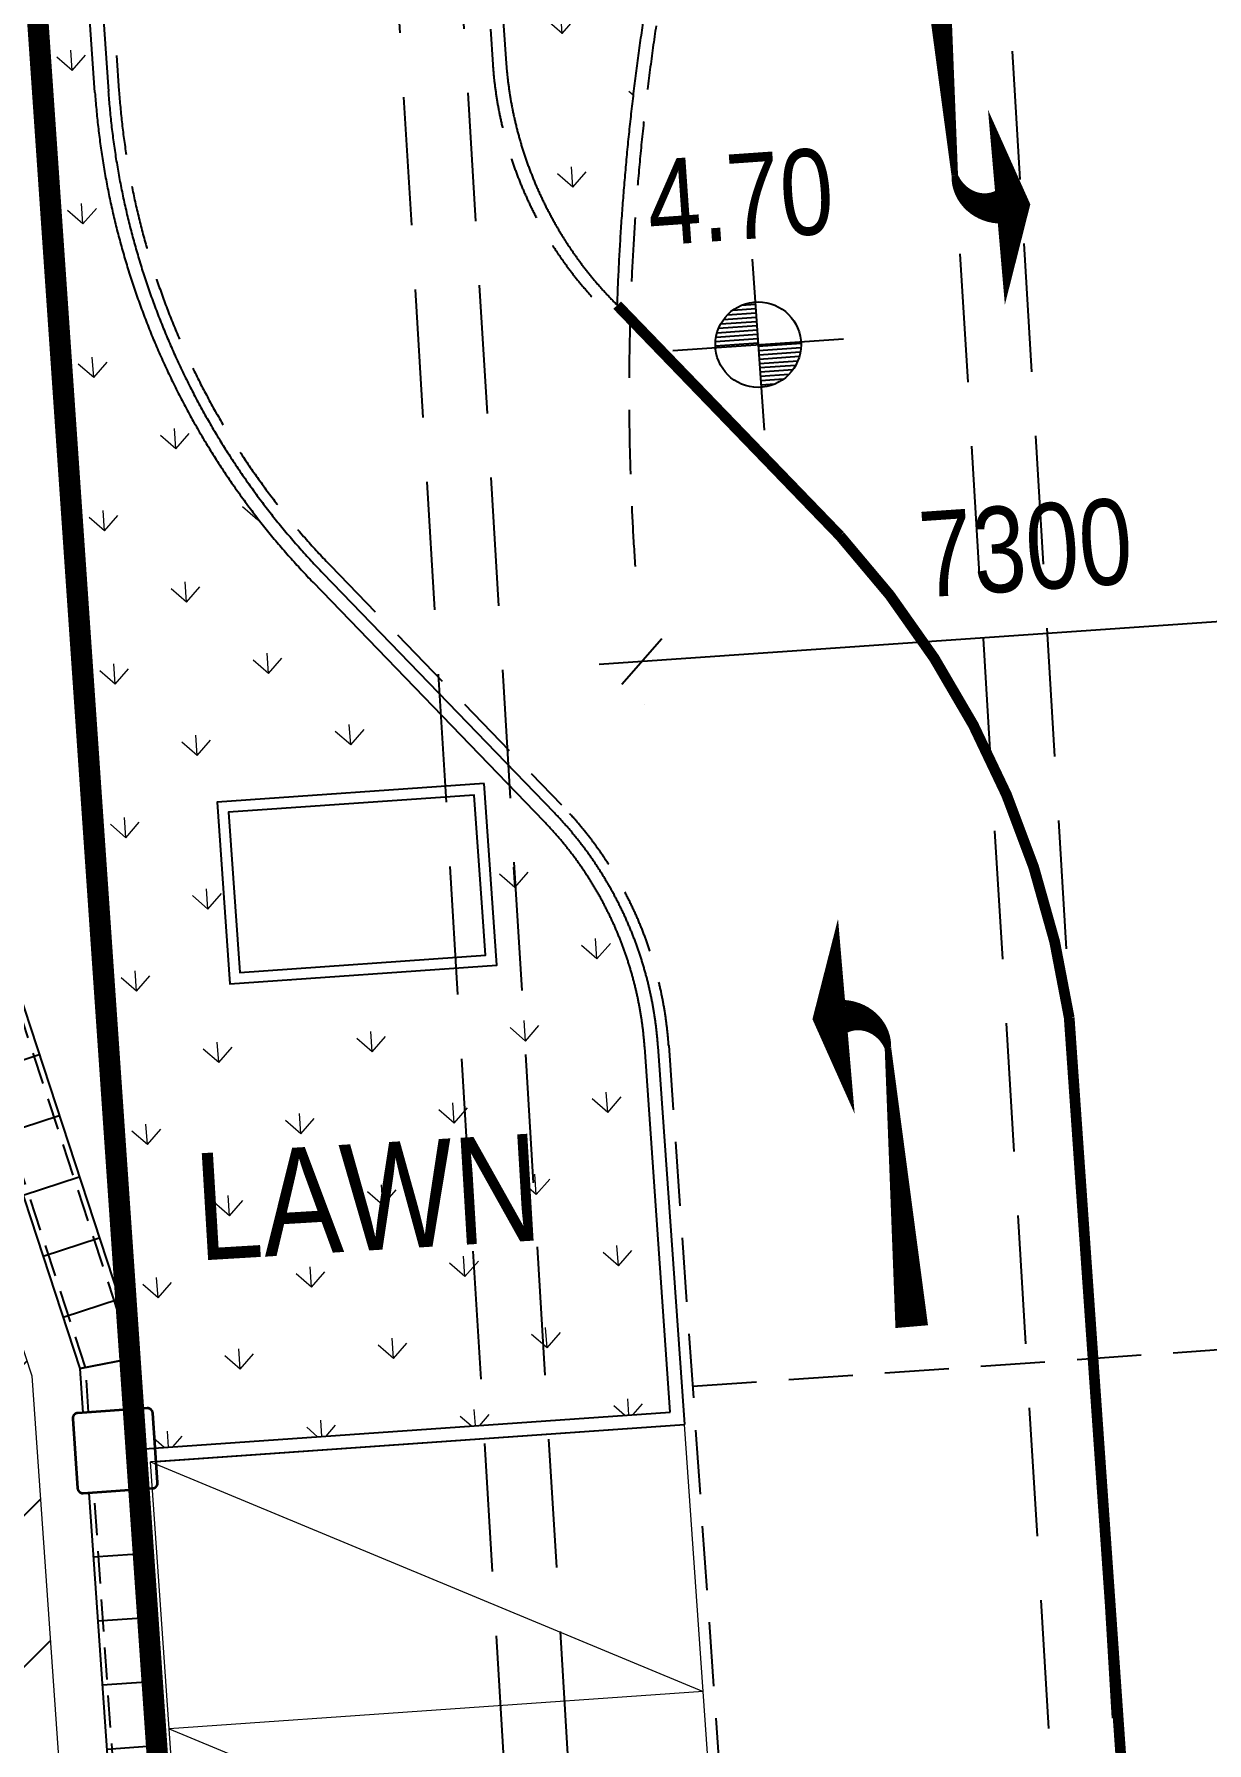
# Model space of a CAD drawing. Header units: millimetres. Extents: x 834681283 to 835686922, y 817551134 to 819407044.
# Drawn here: x 835207868 to 835218822, y 818143165 to 818159128 of the extents above; entities that cross this region are included whole.
import ezdxf
from ezdxf.enums import TextEntityAlignment as Align
from ezdxf.xclip import XClip

# ---------------------------------------------------------------- set-up
doc = ezdxf.new("R2010")
doc.units = ezdxf.units.MM
doc.header["$LTSCALE"] = 1200
doc.header["$MEASUREMENT"] = 0
doc.header["$XCLIPFRAME"] = 0
for name, pattern in [('P01-MAGP-EVA-GREENERY$0$DASHED', [0.75, 0.5, -0.25]), ('P01-MAGP-EVA-GREENERY$0$DASHEDX2', [1.5, 1, -0.5]), ('P01-MAGP-EVA-GREENERY$0$HIDDEN', [0.375, 0.25, -0.125]), ('P01-MAGP-EVA-GREENERY$0$HIDDEN2', [0.1875, 0.125, -0.0625]), ('P01-MAGP-EVA-GREENERY$0$HIDDENX2', [0.75, 0.5, -0.25]), ('P01-MAGP-EVA-GREENERY$0$M_RM1104', [6, 4, -2]), ('P01-MAGP-EVA-GREENERY$0$M_RM1106', [0.9, 0.6, -0.3]), ('SITE BOUNDARY$0$PHANTOM', [2.5, 1.25, -0.25, 0.25, -0.25, 0.25, -0.25])]:
    doc.linetypes.add(name, pattern=pattern)
doc.layers.get('Defpoints').update_dxf_attribs({"color": 15})
for name, color, linetype, lineweight in [('P01-MAAN-P-EVA$0$AR-DIM_AR_', 4, 'Continuous', 25), ('P01-MAAN-P-EVA$0$AR-F-LEV_AR_BS_', 4, 'Continuous', 25), ('P01-MAGP-EVA-GREENERY$0$AR-CP_AR_BS_MI_', 8, 'Continuous', 5), ('P01-MAGP-EVA-GREENERY$0$AR-HATCH_AR_', 8, 'Continuous', 13), ('P01-MAGP-EVA-GREENERY$0$DR-FLD', 8, 'Continuous', 25), ('P01-MAGP-EVA-GREENERY$0$DR-PIT', 8, 'P01-MAGP-EVA-GREENERY$0$HIDDEN2', 35), ('P01-MAGP-EVA-GREENERY$0$RLP916', 4, 'Continuous', 0), ('SITE BOUNDARY$0$AR-SIMS_BL_400', 1, 'SITE BOUNDARY$0$PHANTOM', 140)]:
    doc.layers.add(name, color=color, linetype=linetype, lineweight=lineweight)
for name, color, linetype in [('P01-MAAN-P-EVA$0$AW-TXT-FS', 4, 'Continuous'), ('P01-MAAN-P-EVA$0$HATCH', 9, 'Continuous'), ('P01-MAGP-EVA-GREENERY$0$AR-FS-AR-EVA', 8, 'Continuous'), ('P01-MAGP-EVA-GREENERY$0$AR-LANDS_AR_MI_', 9, 'Continuous'), ('P01-MAGP-EVA-GREENERY$0$BOX-CULVERT', 8, 'P01-MAGP-EVA-GREENERY$0$DASHED'), ('P01-MAGP-EVA-GREENERY$0$GUARD ROOM', 7, 'Continuous'), ('P01-MAGP-EVA-GREENERY$0$MVA_MARKING', 254, 'Continuous'), ('P01-MAGP-EVA-GREENERY$0$SURFACE CHANNEL', 8, 'Continuous')]:
    doc.layers.add(name, color=color, linetype=linetype)
doc.layers.get('P01-MAGP-EVA-GREENERY$0$BOX-CULVERT').off()
doc.styles.add('P01-MAAN-P-EVA$0$ARIAL', font='arial.ttf', dxfattribs={"width": 0.8})
doc.styles.add('P01-MAAN-P-EVA$0$RLP-SIMPLEX', font='simplex.shx', dxfattribs={"width": 0.8})
doc.styles.add('P01-MAAN-P-EVA$0$Style-Arial', font='arial.ttf')
doc.linetypes.add('P01-MAGP-EVA-GREENERY$0$FENCELINE2', pattern='A,0.25,-0.1,[132,ltypeshp.shx,S=0.1,R=0,X=-0.1,Y=0],-0.1,1', length=1.45)
doc.dimstyles.new('P01-MAAN-P-EVA$0$DIM-500', dxfattribs={"dimscale": 400, "dimtxt": 2, "dimasz": 1, "dimexe": 1, "dimexo": 1, "dimgap": 1, "dimtad": 1, "dimdec": 0, "dimrnd": 0.1, "dimdsep": 46, "dimtxsty": 'P01-MAAN-P-EVA$0$ARIAL', "dimblk1": 'P01-MAAN-P-EVA$0$_OBLIQUE', "dimblk2": 'P01-MAAN-P-EVA$0$_OBLIQUE', "dimsah": 1, "dimcen": 5, "dimdle": 1, "dimclrd": 8, "dimclre": 8, "dimclrt": 4, "dimadec": 3, "dimazin": 2, "dimtfac": 1, "dimtdec": 0, "dimtix": 1, "dimtmove": 2, "dimatfit": 0, "dimldrblk": 'P01-MAAN-P-EVA$0$_OBLIQUE', "dimfxl": 1, "dimtolj": 1, "dimarcsym": 0})

# ---------------------------------------------------------------- blocks, each defined once
blk = doc.blocks.new('SITE BOUNDARY')
at = {"layer": 'SITE BOUNDARY$0$AR-SIMS_BL_400', "ltscale": 3, "const_width": 0.2}
for points in [[(835205.968, 818187.322), (835227.402, 818191.142, 0.049194), (835256.687, 818199.396), (835258.823, 818200.232), (835285.938, 818202.051), (835285.973, 818201.416), (835309.272, 818202.672), (835309.221, 818203.614), (835336.548, 818205.448), (835336.791, 818204.998), (835338.006, 818193.445), (835338.387, 818177.043), (835337.676, 818162.317), (835336.374, 818150.707), (835335.943, 818146.535), (835335.078, 818138.01), (835334.561, 818125.55), (835334.745, 818110.371), (835335.616, 818097.309), (835212.761, 818088.72)], [(835118.338, 818191.353), (835119.728, 818191.437, 0.375991), (835144.662, 818176.393), (835205.968, 818187.322), (835212.761, 818088.72), (835125.938, 818082.65)]]:
    blk.add_lwpolyline(points, format="xyb", close=True, dxfattribs=at)
blk = doc.blocks.new('P01-MAAN-P-EVA$0$_OBLIQUE')
at = {"color": 0, "linetype": 'ByBlock'}
blk.add_line((-0.5, -0.5), (0.5, 0.5), dxfattribs=at)
blk = doc.blocks.new('*D1558')
at = {"layer": 'Defpoints', "color": 0, "transparency": 16777216}
for p in [(835220827, 818153772), (835213544, 818153267), (835213544, 818153267)]:
    blk.add_point(p, dxfattribs=at)
at = {"layer": 'P01-MAAN-P-EVA$0$AR-DIM_AR_', "color": 8, "lineweight": -2, "transparency": 16777216}
for p, q in [((835221226, 818153799), (835213145, 818153239)), ((835220854, 818153373), (835220854, 818153373)), ((835213572, 818152868), (835213572, 818152868))]:
    blk.add_line(p, q, dxfattribs=at)
at = {"layer": 'P01-MAAN-P-EVA$0$AR-DIM_AR_', "color": 8, "lineweight": -2, "transparency": 16777216, "xscale": 400, "yscale": 400, "zscale": 400}
for p, rotation in [((835220827, 818153772), 3.964338085314134), ((835213544, 818153267), 183.9643380853141)]:
    blk.add_blockref('P01-MAAN-P-EVA$0$_OBLIQUE', p, dxfattribs=dict(at, rotation=rotation))
at = {"layer": 'P01-MAAN-P-EVA$0$AR-DIM_AR_', "color": 4, "transparency": 16777216, "insert": (835217130, 818154326), "char_height": 800, "attachment_point": 5, "rotation": 3.9643, "style": 'P01-MAAN-P-EVA$0$ARIAL'}
blk.add_mtext('\\A1;7300', dxfattribs=at)
blk = doc.blocks.new('P01-MAAN-P-EVA$0$LEV1')
for p, q in [((0, 2), (0, -2)), ((-2, 0), (2, 0)), ((-0.999, 0.046), (0, 0.046)), ((-0.989, 0.146), (0, 0.146)), ((-0.969, 0.246), (0, 0.246)), ((0.999, -0.046), (0, -0.046)), ((0.989, -0.146), (0, -0.146)), ((0.969, -0.246), (0, -0.246)), ((0.938, -0.346), (0, -0.346)), ((0.895, -0.446), (0, -0.446)), ((0.838, -0.546), (0, -0.546)), ((0.764, -0.646), (0, -0.646)), ((0.667, -0.746), (0, -0.746)), ((0.534, -0.846), (0, -0.846)), ((0.326, -0.946), (0, -0.946))]:
    blk.add_line(p, q)
blk.add_circle((0, 0), 1)
blk = doc.blocks.new('P01-MAAN-P-EVA$0$F-LEV')
for p, q in [((-0.534, 0.846), (0, 0.846)), ((-0.326, 0.946), (0, 0.946)), ((-0.895, 0.446), (0, 0.446)), ((-0.838, 0.546), (0, 0.546)), ((-0.764, 0.646), (0, 0.646)), ((-0.667, 0.746), (0, 0.746)), ((-0.938, 0.346), (0, 0.346))]:
    blk.add_line(p, q)
blk.add_blockref('P01-MAAN-P-EVA$0$LEV1', (0, 0))
at = {"style": 'P01-MAAN-P-EVA$0$RLP-SIMPLEX', "width": 0.8}
blk.add_attdef('FFL', (1.5, 1), '', height=2, dxfattribs=at)
blk = doc.blocks.new('P01-MAGP-EVA-GREENERY$0$A$C7D203562')
at = {"layer": 'P01-MAGP-EVA-GREENERY$0$DR-PIT', "ltscale": 25.4}
blk.add_lwpolyline([(-700, -700), (-50, -700, 0.414214), (0, -650), (0, 0, 0.414214), (-50, 50), (-700, 50, 0.414214), (-750, 0), (-750, -650, 0.414214)], format="xyb", close=True, dxfattribs=at)
blk = doc.blocks.new('P01-MAGP-EVA-GREENERY$0$BOX-CULVERT LINE')
at = {"layer": 'Defpoints', "linetype": 'P01-MAGP-EVA-GREENERY$0$DASHEDX2'}
for p, q in [((835213062, 818214572), (835225177, 818012903)), ((835213658, 818214668), (835225776, 818012939)), ((835208572, 818214279), (835218749, 818044872)), ((835207973, 818214240), (835218150, 818044836))]:
    blk.add_line(p, q, dxfattribs=at)
blk = doc.blocks.new('P01-MAGP-EVA-GREENERY$0$RM1019')
blk.add_lwpolyline([(-0.322, -0.924, 0, 1.829, 0), (-0.004, -0.924, 0.305, 0.061, -0.386949), (0.358, -1.254, 0.061, 0.305, 0), (0.358, -3.865, 0.305, 0.305, 0)], format="xyseb")
blk = doc.blocks.new('P01-MAGP-EVA-GREENERY$0$MVA_MARKING')
at = {"layer": 'P01-MAGP-EVA-GREENERY$0$MVA_MARKING', "linetype": 'P01-MAGP-EVA-GREENERY$0$M_RM1106', "const_width": 100, "flags": 128}
blk.add_lwpolyline([(835217536, 818149941, 0.149773), (835215395, 818154441), (835213314, 818156596)], format="xyb", dxfattribs=at)
at = {"layer": 'P01-MAGP-EVA-GREENERY$0$MVA_MARKING', "linetype": 'P01-MAGP-EVA-GREENERY$0$M_RM1104', "const_width": 100}
blk.add_lwpolyline([(835221594, 818091898), (835217536, 818149941)], dxfattribs=at)
at = {"layer": 'P01-MAGP-EVA-GREENERY$0$MVA_MARKING'}
for p, xscale, yscale, zscale, rotation in [((835216932, 818156590), 1000.000000000001, 1000.000000000001, 1000.000000000001, 184.9503074107536), ((835215380, 818150874), 1000, 1000, 1000, 4.874459009142857)]:
    blk.add_blockref('P01-MAGP-EVA-GREENERY$0$RM1019', p, dxfattribs=dict(at, xscale=xscale, yscale=yscale, zscale=zscale, rotation=rotation))
blk = doc.blocks.new('P01-MAGP-EVA-GREENERY')
at = {"layer": 'P01-MAGP-EVA-GREENERY$0$AR-HATCH_AR_'}
h = blk.add_hatch(dxfattribs=at)
h.set_pattern_fill('GRASS', color=256, scale=40, style=0)
h.set_pattern_definition([(93.999, (835214888.65, 818166455.2), (-766.773, 666.57), [190.5, -1246.34]), (48.999, (835214888.7, 818166455.2), (-766.773, 666.57), [190.5, -825.5]), (138.999, (835214888.7, 818166455.2), (-666.57, -766.773), [190.5, -825.5])])
edge = h.paths.add_edge_path()
edge.add_line((835229316, 818185238), (835228532, 818185074))
edge.add_line((835228532, 818185074), (835220634, 818182567))
edge.add_line((835220634, 818182567), (835217302, 818179836))
edge.add_line((835217302, 818179836), (835207384, 818177760))
edge.add_line((835207384, 818177760), (835206634, 818177627))
edge.add_line((835206634, 818177627), (835208852, 818145909))
edge.add_line((835208852, 818145909), (835213809, 818146256))
edge.add_line((835213809, 818146256), (835213571, 818149663))
edge.add_arc((835210204, 818149428), 3375, 3.9989, 43.9989)
edge.add_line((835212632, 818151772), (835210474, 818154007))
edge.add_arc((835215743, 818159095), 7325, 183.9989, 223.9989, ccw=False)
edge.add_line((835208436, 818158584), (835208037, 818164288))
edge.add_arc((835221729, 818165245), 13725, 93.999, 183.999, ccw=False)
edge.add_line((835220772, 818178936), (835225160, 818179243))
edge.add_arc((835224857, 818183608), 4375, 273.9727, 349.3888)
edge.add_line((835229157, 818182802), (835229219, 818183225))
edge.add_line((835229219, 818183225), (835229294, 818184002))
edge.add_line((835229294, 818184002), (835229319, 818184548))
edge.add_line((835229319, 818184548), (835229316, 818185238))
h.paths.add_polyline_path([(835212071, 818152127), (835209577, 818151953), (835209695, 818150256), (835212189, 818150431)], flags=16)
h = blk.add_hatch(dxfattribs=at)
h.set_pattern_fill('GRASS', color=256, scale=40, style=0)
h.set_pattern_definition([(93.9989672, (0, 0), (-766.7729181, 666.56979518), [190.5, -1246.3409792]), (48.9989672, (0, 0), (-766.7729182, 666.5697953), [190.5, -825.5]), (138.9989672, (0, 0), (-666.5697953, -766.7729182), [190.5, -825.5])])
edge = h.paths.add_edge_path()
edge.add_arc((835221767, 818183421), 8255, 274.0337, 286.2326, ccw=False)
edge.add_line((835222348, 818175187), (835221040, 818175096))
edge.add_arc((835221731, 818165240), 9880, 94.0107, 182.5381)
edge.add_arc((835211960, 818164809), 100, 93.9984, 183.999, ccw=False)
edge.add_line((835211954, 818164909), (835212353, 818164937))
edge.add_arc((835212360, 818164837), 100, 3.999, 93.9984, ccw=False)
edge.add_line((835212459, 818164844), (835212714, 818161203))
edge.add_arc((835212614, 818161196), 100, -85.6257, 3.999, ccw=False)
edge.add_line((835212622, 818161096), (835212222, 818161068))
edge.add_arc((835212215, 818161168), 100, 184.0007, 273.9984, ccw=False)
edge.add_line((835212115, 818161161), (835212277, 818158853))
edge.add_arc((835215829, 818159120), 3563, 184.301, 225.1026)
edge.add_arc((835236730, 818155780), 23430, 163.049, 178.0028, ccw=False)
edge.add_line((835214318, 818162611), (835213712, 818162835))
edge.add_arc((835213748, 818162939), 110, 160.1875, 250.7801, ccw=False)
edge.add_line((835213645, 818162976), (835214905, 818166391))
edge.add_arc((835214999, 818166357), 100, 69.7427, 159.7427, ccw=False)
edge.add_line((835215034, 818166451), (835215740, 818166190))
edge.add_arc((835236742, 818155770), 23445, 145.0591, 153.6115, ccw=False)
edge.add_arc((835236722, 818155784), 23420, 122.6841, 145.0591, ccw=False)
at = {"layer": 'P01-MAGP-EVA-GREENERY$0$DR-FLD'}
h = blk.add_hatch(dxfattribs=at)
h.set_pattern_fill('_USER', color=256, scale=600, angle=90, style=0, pattern_type=0)
h.set_pattern_definition([(18.142, (835206233.67, 818154726.15), (-186.82, 570.174), [])])
h.paths.add_polyline_path([(835208297, 818146662), (835205711, 818154555), (835206234, 818154726), (835208841, 818146769)])
h = blk.add_hatch(dxfattribs=at)
h.set_pattern_fill('_USER', color=256, scale=600, style=0, pattern_type=0)
h.set_pattern_definition([(3.999, (835208926.9, 818145539.4), (-41.843, 598.539), [])])
h.paths.add_polyline_path([(835208378, 818145501), (835211639, 818098863), (835212187, 818098901), (835208927, 818145539), (835208378, 818145501)])
at = {"layer": 'P01-MAGP-EVA-GREENERY$0$AR-CP_AR_BS_MI_'}
blk.add_line((835213942, 818146140), (835208954, 818145791), dxfattribs=at)
for points in [[(835214117, 818143646), (835213942, 818146140), (835208954, 818145791), (835214117, 818143646), (835209129, 818143297), (835208954, 818145791)], [(835214291, 818141152), (835214117, 818143646), (835209129, 818143297), (835214291, 818141152), (835209303, 818140803), (835209129, 818143297)]]:
    blk.add_lwpolyline(points, dxfattribs=at)
at = {"layer": 'P01-MAGP-EVA-GREENERY$0$AR-FS-AR-EVA', "linetype": 'P01-MAGP-EVA-GREENERY$0$HIDDENX2'}
for p, q in [((835211752, 818164560), (835212152, 818158844)), ((835208261, 818164316), (835208660, 818158600)), ((835210636, 818154163), (835212794, 818151929)), ((835210636, 818154163), (835212794, 818151929)), ((835213795, 818149679), (835219447, 818068835)), ((835214018, 818146496), (835221300, 818147005))]:
    blk.add_line(p, q, dxfattribs=at)
for centre, radius, start, end in [((835236725, 818155780), 23300, 118.4338, 183.999), ((835215743, 818159095), 3600, 183.9989, 223.9989), ((835215743, 818159095), 7100, 183.9989, 223.9989), ((835210204, 818149428), 3600, 3.9989, 43.9989), ((835210204, 818149428), 3600, 3.9989, 43.9989)]:
    blk.add_arc(centre, radius, start, end, dxfattribs=at)
at = {"layer": 'P01-MAGP-EVA-GREENERY$0$AR-LANDS_AR_MI_'}
for p, q in [((835206634, 818177627), (835208852, 818145909)), ((835208436, 818158584), (835208037, 818164288)), ((835208161, 818164309), (835208561, 818158593)), ((835210564, 818154094), (835212722, 818151859)), ((835212632, 818151772), (835210474, 818154007)), ((835213809, 818146256), (835213571, 818149663)), ((835213695, 818149672), (835213942, 818146140)), ((835208852, 818145909), (835213809, 818146256)), ((835209007, 818145795), (835213942, 818146140))]:
    blk.add_line(p, q, dxfattribs=at)
blk.add_lwpolyline([(835224075, 818175496, -0.053278), (835222348, 818175187), (835221040, 818175096, 0.406706), (835211861, 818164802, -0.414217), (835211954, 818164909), (835212353, 818164937, -0.414211), (835212459, 818164844), (835212714, 818161203, -0.412296), (835212622, 818161096), (835212222, 818161068, -0.414202), (835212115, 818161161), (835212277, 818158853, 0.179936), (835213315, 818156596, -0.065341), (835214318, 818162611), (835213712, 818162835, -0.417246), (835213645, 818162976), (835214905, 818166391, -0.414214), (835215034, 818166451), (835215740, 818166190, -0.037334), (835217523, 818169197, -0.097941), (835224075, 818175496, 1.613872)], format="xyb", dxfattribs=at)
for centre, radius, start, end in [((835212277, 818158853), 125, 183.9989, 184.301), ((835215743, 818159095), 7325, 183.9989, 223.9989), ((835215743, 818159095), 7200, 183.9989, 223.9989), ((835210204, 818149428), 3500, 3.9989, 43.9989), ((835210204, 818149428), 3375, 3.9989, 43.9989)]:
    blk.add_arc(centre, radius, start, end, dxfattribs=at)
at = {"layer": 'P01-MAGP-EVA-GREENERY$0$DR-FLD'}
for points in [[(835208297, 818146662), (835205711, 818154555), (835206234, 818154726), (835208841, 818146769)], [(835208326, 818146249), (835208297, 818146662), (835208841, 818146769), (835208875, 818146288)], [(835208378, 818145501), (835211639, 818098863), (835212187, 818098901), (835208927, 818145539), (835208378, 818145501)]]:
    blk.add_lwpolyline(points, close=True, dxfattribs=at)
at = {"layer": 'P01-MAGP-EVA-GREENERY$0$GUARD ROOM', "elevation": 0}
blk.add_lwpolyline([(835212071, 818152127), (835209577, 818151953), (835209696, 818150256), (835212189, 818150431)], close=True, dxfattribs=at)
blk.add_lwpolyline([(835212058, 818150883), (835211978, 818152020), (835209684, 818151860), (835209788, 818150363), (835212083, 818150524), (835212058, 818150883)], dxfattribs=at)
at = {"layer": 'P01-MAGP-EVA-GREENERY$0$RLP916', "linetype": 'P01-MAGP-EVA-GREENERY$0$FENCELINE2'}
blk.add_lwpolyline([(835196573, 818169758, -0.350001), (835201265, 818166678), (835207846, 818146594), (835213873, 818060376), (835249479, 818062865)], format="xyb", dxfattribs=at)
blk.add_lwpolyline([(835196573, 818169758, -0.350001), (835201265, 818166678), (835207846, 818146594), (835213873, 818060376), (835249479, 818062865)], format="xyb", dxfattribs=at)
at = {"layer": 'P01-MAGP-EVA-GREENERY$0$SURFACE CHANNEL', "linetype": 'P01-MAGP-EVA-GREENERY$0$HIDDEN'}
for points in [[(835208825, 818146284), (835208792, 818146759), (835206186, 818154711)], [(835208376, 818146253), (835208347, 818146672), (835205759, 818154570)], [(835211689, 818098867), (835208428, 818145505)], [(835212137, 818098898), (835208877, 818145536)]]:
    blk.add_lwpolyline(points, dxfattribs=at)
at = {"layer": 'P01-MAGP-EVA-GREENERY$0$BOX-CULVERT', "rotation": 359.9999999999997}
blk.add_blockref('P01-MAGP-EVA-GREENERY$0$BOX-CULVERT LINE', (0, 0), dxfattribs=at)
at = {"layer": 'P01-MAGP-EVA-GREENERY$0$DR-PIT', "ltscale": 25.4, "rotation": 3.998948739019863}
blk.add_blockref('P01-MAGP-EVA-GREENERY$0$A$C7D203562', (835208976, 818146245), dxfattribs=at)
at = {"layer": 'P01-MAGP-EVA-GREENERY$0$DR-PIT', "rotation": 3.998948739019861}
blk.add_blockref('P01-MAGP-EVA-GREENERY$0$A$C7D203562', (835208976, 818146245), dxfattribs=at)
at = {"layer": 'P01-MAGP-EVA-GREENERY$0$MVA_MARKING', "rotation": 359.9999999999999}
blk.add_blockref('P01-MAGP-EVA-GREENERY$0$MVA_MARKING', (0, 0), dxfattribs=at)
blk = doc.blocks.new('P01-MAAN-P-EVA')
at = {"layer": 'P01-MAAN-P-EVA$0$HATCH', "ltscale": 0.1}
h = blk.add_hatch(dxfattribs=at)
h.set_pattern_fill('_USER', color=240, scale=1000, angle=45, pattern_type=0)
h.set_pattern_definition([(45, (0, 0), (-707.1067812, 707.1067812), [])])
edge = h.paths.add_edge_path()
edge.add_arc((835196988.9, 818165277), 4500, 18.1416, 95.30201, ccw=False)
edge.add_line((835201265.2, 818166678.1), (835207845.7, 818146594.5))
edge.add_line((835207845.7, 818146594.5), (835213873.1, 818060376.1))
edge.add_line((835213873.1, 818060376.1), (835249478.8, 818062865.3))
edge.add_line((835249478.8, 818062865.3), (835248374, 818055694))
edge.add_line((835248374, 818055694), (835252895, 818008746))
edge.add_line((835252895, 818008746), (835250408, 818006215))
edge.add_line((835250408, 818006215), (835243261, 818005049))
edge.add_line((835243261, 818005049), (835236208.1, 818004470.2))
edge.add_line((835236208.1, 818004470.2), (835241213, 818020285.1))
edge.add_line((835241213, 818020285.1), (835241220.2, 818039416))
edge.add_line((835241220.2, 818039416), (835229055.7, 818038576))
edge.add_line((835229055.7, 818038576), (835228294.9, 818049593.8))
edge.add_line((835228294.9, 818049593.8), (835229458.6, 818057956.2))
edge.add_line((835229458.6, 818057956.2), (835210625.8, 818056639.6))
edge.add_line((835210625.8, 818056639.6), (835209478.3, 818073053.1))
edge.add_line((835209478.3, 818073053.1), (835194734, 818069578))
edge.add_line((835194734, 818069578), (835179214, 818138785))
edge.add_line((835179214, 818138785), (835191844, 818148372))
edge.add_line((835191844, 818148372), (835202738.6, 818150939.9))
edge.add_line((835202738.6, 818150939.9), (835196573.1, 818169757.7))
at = {"layer": 'P01-MAAN-P-EVA$0$AR-F-LEV_AR_BS_'}
ref = blk.add_blockref('P01-MAAN-P-EVA$0$F-LEV', (835214631, 818156227.3), dxfattribs=dict(at, xscale=399.9999999886597, yscale=400.0000000000001, zscale=400.0000000000002, rotation=3.998588288781939))
ref.add_attrib('FFL', '4.70', dxfattribs={"layer": '0', "height": 800, "rotation": 3.99859, "style": 'P01-MAAN-P-EVA$0$Style-Arial', "width": 0.8}).set_placement((835214462.5, 818157610.1), align=Align.MIDDLE)
at = {"layer": 'P01-MAAN-P-EVA$0$AW-TXT-FS', "style": 'P01-MAAN-P-EVA$0$ARIAL', "width": 0.8}
blk.add_text('LAWN', height=1000, rotation=3.41721, dxfattribs=at).set_placement((835209401.5, 818147670.2))
at = {"layer": 'P01-MAAN-P-EVA$0$AR-DIM_AR_'}
dim = blk.add_aligned_dim(p1=(835220826.8, 818153771.8), p2=(835213544.3, 818153267.1), distance=0, dimstyle='P01-MAAN-P-EVA$0$DIM-500', dxfattribs=at)
dim.commit()
dim.dimension.update_dxf_attribs({"geometry": '*D1558', "text_midpoint": (835217129.6, 818154326.3)})

msp = doc.modelspace()

# ---------------------------------------------------------------- block references
ref = msp.add_blockref('SITE BOUNDARY', (0, 0), dxfattribs=dict(xscale=1000, yscale=1000, zscale=1000))
XClip(ref).set_block_clipping_path([(835171.4179906907, 818003.0079180738), (835381.5676709538, 818003.0079180738), (835380.9419443216, 818241.1415228392), (835171.4179906907, 818241.1415228392)])
ref = msp.add_blockref('P01-MAGP-EVA-GREENERY', (0, 0))
XClip(ref).set_block_clipping_path([(835304579.1843739748, 818174710.1626656055), (835305796.1658229828, 818174873.3149367571), (835307662.0338196754, 818174689.8070785999), (835310520.3633885384, 818174065.1796945333), (835313081.8681743145, 818173026.5659970045), (835315581.7919986248, 818171259.1109881401), (835317651.2761323452, 818169000.3924677372), (835319046.8494220972, 818167007.0337247849), (835320133.4085228443, 818164236.8954862356), (835320669.2049217224, 818161588.3395450115), (835320843.1778568029, 818158211.3686239719), (835320023.4914252758, 818155637.3225638866), (835307775.6753731966, 818112927.0695824623), (835307486.5656324625, 818111403.7745717764), (835306472.3023188114, 818108849.5676202774), (835303557.4701333046, 818104111.4948183298), (835299124.0129835606, 818101088.6384549141), (835297415.7114913464, 818099718.8653644323), (835294427.9237889051, 818098869.5449544191), (835299696.7221286297, 818083540.2194343805), (835299696.7221286297, 818003007.9180737734), (835381567.6709537506, 818003007.9180737734), (835381567.6709537506, 818241141.5228391886), (835171417.9906907082, 818241141.5228391886), (835171417.9906907082, 818003007.9180737734), (835299646.7221286297, 818003007.9180737734), (835299646.7221286297, 818083531.8665624857), (835294380.619469285, 818098853.34912467), (835289071.624658823, 818097781.3911836147), (835244007.6001352072, 818094631.0239012241), (835243402.3726704121, 818094599.0591453314), (835242636.0318140984, 818094583.6296563148), (835241827.5000405312, 818094619.5304664373), (835240278.7908782959, 818094803.1013474464), (835238615.9808831215, 818095198.6516088247), (835236837.1062445641, 818095894.4355551004), (835235914.8181660175, 818096333.9795084), (835235308.0351868868, 818096662.1879467964), (835233986.3356232643, 818097536.8864938021), (835232722.9095510244, 818098548.7006295919), (835231238.5995907784, 818100145.3524557352), (835230243.8710234165, 818101523.0034087896), (835229459.3735334873, 818102997.1350084543), (835228749.5628561974, 818104567.9919320345), (835228038.0088664293, 818107442.8705242872), (835228019.3892208338, 818108529.8695997), (835224832.3401603699, 818154118.6039062738), (835224786.1936964989, 818154547.7584284544), (835224773.2807815075, 818155026.8918851614), (835224783.5408297777, 818155896.203827858), (835224816.960060358, 818156261.0471076965), (835224880.3945835829, 818156930.3651428223), (835224980.8038678169, 818157693.5020338297), (835225188.099565506, 818158657.4187650681), (835225368.2602261305, 818159369.9037799835), (835225838.1759520769, 818160711.976451993), (835226139.2108690739, 818161405.4137219191), (835226545.7954304218, 818162235.3437660933), (835227243.4511545897, 818163421.3939791918), (835227831.7674248219, 818164241.3849411011), (835228201.1016024351, 818164708.4587804079), (835228901.1138991117, 818165512.9794739485), (835229693.7146910429, 818166280.4427016973), (835231339.2155919075, 818167719.4297661781), (835233198.9440969229, 818168772.0604982376), (835234724.5905447006, 818169505.6878428459), (835236291.5872612, 818169941.2428172827), (835238731.1858590841, 818170106.8148210049)])

# ---------------------------------------------------------------- next in the draw order: block references
msp.add_blockref('P01-MAAN-P-EVA', (0, 0))

doc.saveas('drawing.dxf')
